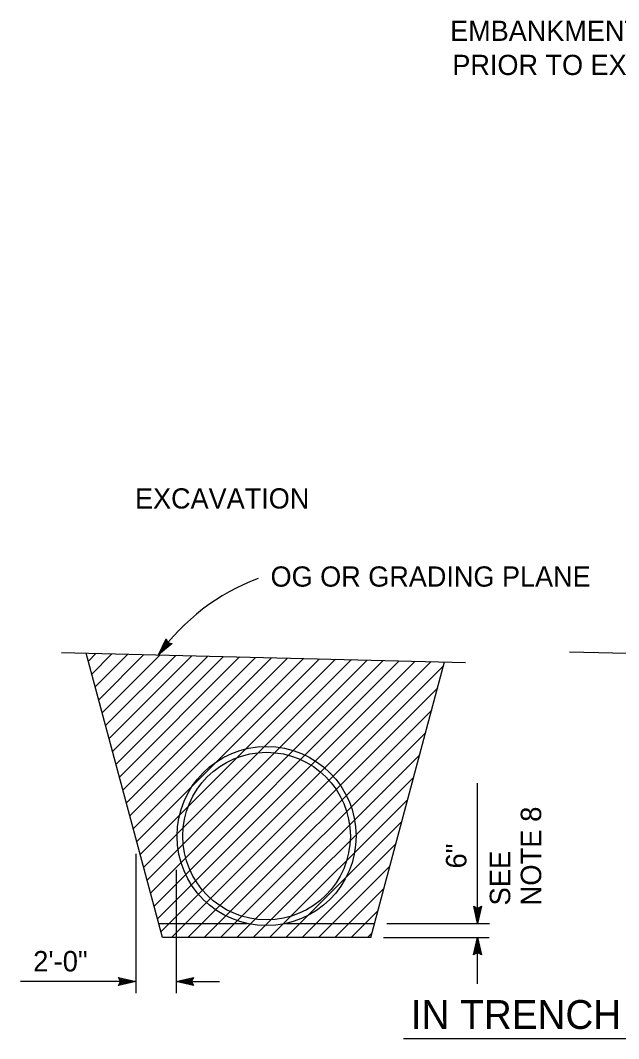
# Model space of a CAD drawing. Extents: x -894 to 866, y -476 to 714.
# Drawn here: x -250.9 to -43.8, y -61.2 to 291.3 of the extents above; entities that cross this region are included whole.
import ezdxf

# ---------------------------------------------------------------- set-up
doc = ezdxf.new("R2010")
doc.units = 0
for name, color, linetype in [('56 Stage 3 Anno', 7, 'Continuous'), ('57 Undefined', 7, 'Continuous'), ('59 Sndwall Anno', 7, 'Continuous'), ('60 Nongeo Data', 7, 'Continuous')]:
    doc.layers.add(name, color=color, linetype=linetype)

msp = doc.modelspace()

# ---------------------------------------------------------------- linework, layer by layer
at = {"layer": '56 Stage 3 Anno'}
for p, q in [((-203.03, 71.64), (-200.43, 77.21)), ((-198.32, 75.58), (-203.03, 71.64)), ((-202.19, 72.74), (-200.29, 76.8)), ((-198.73, 75.62), (-202.19, 72.73)), ((-201.35, 73.83), (-200.12, 76.45)), ((-199.16, 75.66), (-201.35, 73.83)), ((-200.51, 74.92), (-199.98, 76.04)), ((-199.54, 75.73), (-200.51, 74.92)), ((-200.43, 77.21), (-200.43, 77.21)), ((-200.43, 77.21), (-199.87, 75.76)), ((-199.87, 75.76), (-198.32, 75.58)), ((-198.32, 75.58), (-198.32, 75.58)), ((-203.03, 71.64), (-203.03, 71.64)), ((-92.64, -21.3), (-92.64, 27.21)), ((-210.96, 2.85), (-210.96, -45.38)), ((-196.91, -2.73), (-196.91, -45.38)), ((-92.64, -21.3), (-93.97, -15.3)), ((-93.97, -15.3), (-93.97, -15.3)), ((-93.97, -15.3), (-92.64, -16.1)), ((-92.64, -19.91), (-93.61, -15.53)), ((-92.63, -18.54), (-93.26, -15.71)), ((-92.63, -17.16), (-92.9, -15.95)), ((-92.64, -16.1), (-91.3, -15.3)), ((-91.3, -15.3), (-92.64, -21.3)), ((-91.65, -15.52), (-92.64, -19.92)), ((-92.01, -15.75), (-92.63, -18.54)), ((-92.36, -15.93), (-92.63, -17.16)), ((-91.3, -15.3), (-91.3, -15.3)), ((-124.02, -21.3), (-88.47, -21.3)), ((-92.64, -21.3), (-92.64, -21.3)), ((-125.13, -26.19), (-88.65, -26.19)), ((-93.98, -32.19), (-92.64, -26.19)), ((-93.62, -31.97), (-92.64, -27.57)), ((-92.64, -26.19), (-92.64, -26.19)), ((-92.64, -26.19), (-91.31, -32.19)), ((-92.64, -42.22), (-92.64, -26.19)), ((-92.63, -27.58), (-91.67, -31.95)), ((-92.64, -31.39), (-93.98, -32.19)), ((-93.26, -31.74), (-92.64, -28.95)), ((-92.91, -31.56), (-92.64, -30.33)), ((-92.64, -28.95), (-92.01, -31.77)), ((-92.64, -30.33), (-92.37, -31.54)), ((-91.31, -32.19), (-92.64, -31.39)), ((-93.98, -32.19), (-93.98, -32.19)), ((-91.31, -32.19), (-91.31, -32.19)), ((-210.96, -41.38), (-250.88, -41.38)), ((-216.16, -41.38), (-216.96, -40.04)), ((-216.96, -40.04), (-216.96, -40.04)), ((-216.96, -40.04), (-210.96, -41.38)), ((-210.96, -41.38), (-216.96, -42.71)), ((-216.96, -42.71), (-216.16, -41.38)), ((-216.75, -40.4), (-212.34, -41.38)), ((-212.35, -41.39), (-216.73, -42.35)), ((-213.72, -41.38), (-216.55, -42.01)), ((-216.51, -40.76), (-213.72, -41.38)), ((-216.34, -41.11), (-215.11, -41.38)), ((-215.11, -41.38), (-216.31, -41.65)), ((-210.96, -41.38), (-210.96, -41.38)), ((-196.91, -41.38), (-190.91, -40.05)), ((-196.91, -41.38), (-181.91, -41.38)), ((-190.91, -42.72), (-196.91, -41.38)), ((-196.91, -41.38), (-196.91, -41.38)), ((-191.13, -42.37), (-195.53, -41.38)), ((-195.52, -41.38), (-191.15, -40.41)), ((-194.15, -41.39), (-191.32, -40.76)), ((-191.36, -42.01), (-194.15, -41.39)), ((-192.77, -41.39), (-191.56, -41.12)), ((-191.54, -41.66), (-192.77, -41.39)), ((-190.91, -40.05), (-191.71, -41.38)), ((-191.71, -41.38), (-190.91, -42.72)), ((-190.91, -40.05), (-190.91, -40.05)), ((-216.96, -42.71), (-216.96, -42.71)), ((-190.91, -42.72), (-190.91, -42.72))]:
    msp.add_line(p, q, dxfattribs=at)
msp.add_arc((-143.08, 29.1), 73.51, 110.3105, 144.6468, dxfattribs=at)
at = {"layer": '57 Undefined'}
msp.add_line((-118.23, -61.15), (-25.88, -61.15), dxfattribs=at)
at = {"layer": '59 Sndwall Anno'}
for points in [[(-227.34, 69.5), (-224.7, 72.14)], [(-226.14, 65.04), (-219.17, 72.01)], [(-224.95, 60.58), (-213.65, 71.87)], [(-223.75, 56.11), (-208.13, 71.74)], [(-222.56, 51.65), (-202.6, 71.61)], [(-221.36, 47.19), (-197.08, 71.47)], [(-220.16, 42.73), (-191.55, 71.34)], [(-218.97, 38.27), (-186.03, 71.21)], [(-217.77, 33.81), (-180.51, 71.08)], [(-216.58, 29.35), (-174.98, 70.94)], [(-215.38, 24.88), (-169.46, 70.81)], [(-214.19, 20.42), (-163.93, 70.68)], [(-212.99, 15.96), (-158.41, 70.54)], [(-211.8, 11.5), (-152.89, 70.41)], [(-210.6, 7.04), (-147.36, 70.28)], [(-209.41, 2.58), (-141.84, 70.14)], [(-208.21, -1.88), (-136.31, 70.01)], [(-207.01, -6.35), (-130.79, 69.88)], [(-205.82, -10.81), (-125.27, 69.75)], [(-204.62, -15.27), (-119.74, 69.61)], [(-203.43, -19.73), (-114.22, 69.48)], [(-202.23, -24.19), (-108.7, 69.35)], [(-198.57, -26.19), (-104.35, 68.03)], [(-192.92, -26.19), (-106.43, 60.3)], [(-187.26, -26.19), (-108.5, 52.58)], [(-181.6, -26.19), (-110.57, 44.85)], [(-175.94, -26.19), (-112.64, 37.12)], [(-170.29, -26.19), (-114.71, 29.39)], [(-164.63, -26.19), (-116.78, 21.66)], [(-158.97, -26.19), (-118.85, 13.94)], [(-153.32, -26.19), (-120.92, 6.21)], [(-147.66, -26.19), (-122.99, -1.52)], [(-142, -26.19), (-125.06, -9.25)], [(-136.35, -26.19), (-127.13, -16.97)], [(-130.75, -26.19), (-129.18, -24.62)]]:
    msp.add_lwpolyline(points, dxfattribs=at)
at = {"layer": '60 Nongeo Data'}
for p, q in [((-236.67, 72.47), (-96.86, 68.99)), ((-201.7, -26.19), (-228.07, 72.22)), ((-60.85, 72.7), (4.32, 71.1)), ((-129.6, -26.19), (-104.03, 69.23)), ((-203.01, -21.3), (-172.36, -21.3)), ((-159.06, -21.3), (-128.29, -21.3)), ((-129.6, -26.19), (-201.7, -26.19))]:
    msp.add_line(p, q, dxfattribs=at)
for radius in [31, 29]:
    msp.add_circle((-165.66, 8.95), radius, dxfattribs=at)

# ---------------------------------------------------------------- texts
at = {"layer": '57 Undefined'}
for s, height, p in [('EMBANKMENT CONSTRUCTED', 7, (-102.13, 284.16)), ('PRIOR TO EXCAVATION', 7, (-101.35, 272.35)), ('EXCAVATION', 7, (-211.2, 122.31)), ('OG OR GRADING PLANE', 7, (-164.27, 95.28)), ('2\'-0"', 7.087, (-246.45, -37.9)), ('IN TRENCH', 10, (-115.71, -57.81))]:
    msp.add_text(s, height=height, dxfattribs=at).set_placement(p)
for s, p in [('NOTE 8', (-70.6, -15.08)), ('6"', (-96.48, -2.28)), ('SEE', (-81.32, -15.08))]:
    msp.add_text(s, height=7.087, rotation=90, dxfattribs=at).set_placement(p)

doc.saveas('drawing.dxf')
